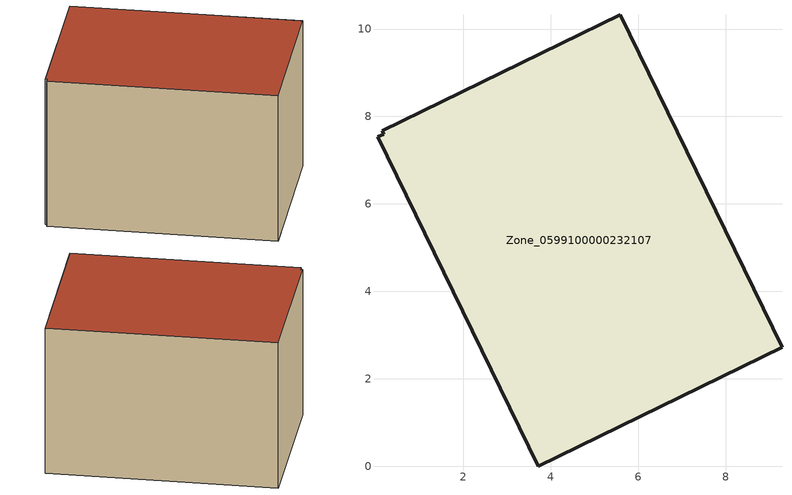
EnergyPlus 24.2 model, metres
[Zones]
Zone_0599100000232107
 floor ground (C_G): 9.29,2.72 3.71,0 0.04,7.53 0.18,7.6 0.14,7.67 5.59,10.32 z0
 wall outside (C_F): 9.29,2.72 5.59,10.32 0.14,7.67 0.18,7.6 0.04,7.53 3.71,0 9.29,2.72 z0:5.78
 roof outside (C_R): 3.71,0 9.29,2.72 5.59,10.32 0.14,7.67 0.18,7.6 0.04,7.53 z5.78
[BUILDING]
Pand.0599100000232107: North Axis=0; Terrain=City; Loads Convergence Tolerance Value=0.04; Temperature Convergence Tolerance Value=0.4; Solar Distribution=FullExterior; Maximum Number of Warmup Days=25; Minimum Number of Warmup Days=1
[Site:Location]
Rotterdam.The.Hague.AP_ZH_NLD Design_Conditions: Latitude=51.96; Longitude=4.45; Time Zone=1; Elevation=-4.5
[SITE:GROUNDTEMPERATURE:BUILDINGSURFACE]
18, 18, 18, 18, 18, 18, 18, 18, 18, 18, 18, 18
[MATERIAL] Thermal Absorptance=0.9; Solar Absorptance=0.7; Visible Absorptance=0.7
Name | Roughness | Thickness | Conductivity | Density | Specific Heat
G.TI.1946-1964 | MediumSmooth | 0.15 | 1 | 540 | 1210
F.TI.1946-1964 | Rough | 0.3 | 0.857143 | 1920 | 840
R.TI.1946-1964 | MediumRough | 0.2 | 0.277778 | 1500 | 1000
[CONSTRUCTION]
C_G: G.TI.1946-1964
C_F: F.TI.1946-1964
C_R: R.TI.1946-1964
[ZONE]
Zone_0599100000232107: Type=1; Multiplier=1; Ceiling Height=Autocalculate; Volume=Autocalculate; Floor Area=autocalculate; Part of Total Floor Area=Yes
[ZONEINFILTRATION:DESIGNFLOWRATE]
Infil_Zone_0599100000232107: Zone or ZoneList or Space or SpaceList=Zone_0599100000232107; Schedule=AlwaysOn; Design Flow Rate Calculation Method=Flow/Area; Flow Rate per Floor Area=0.003; Constant Term Coefficient=1; Temperature Term Coefficient=0; Velocity Term Coefficient=0; Velocity Squared Term Coefficient=0
[HVACTEMPLATE:ZONE:IDEALLOADSAIRSYSTEM]
Zone_0599100000232107: Maximum Heating Supply Air Temperature=50; Minimum Cooling Supply Air Temperature=13; Maximum Heating Supply Air Humidity Ratio=0.0156; Minimum Cooling Supply Air Humidity Ratio=0.0077; Heating Limit=NoLimit; Cooling Limit=NoLimit; Dehumidification Control Type=ConstantSensibleHeatRatio; Cooling Sensible Heat Ratio=0.7; Dehumidification Setpoint=60; Humidification Control Type=None; Humidification Setpoint=30; Outdoor Air Method=None; Outdoor Air Flow Rate per Person=0.00944; Outdoor Air Flow Rate per Zone Floor Area=0; Outdoor Air Flow Rate per Zone=0; Demand Controlled Ventilation Type=None; Outdoor Air Economizer Type=NoEconomizer; Heat Recovery Type=None; Sensible Heat Recovery Effectiveness=0.7; Latent Heat Recovery Effectiveness=0.65
[ZONECONTROL:THERMOSTAT]
ThermostatControl_Zone_0599100000232107: Zone or ZoneList=Zone_0599100000232107; Control Type Schedule=DualSetpointControlType; Control 1=Thermostat_Zone_0599100000232107; Temperature Difference Between Cutout And Setpoint=0
[THERMOSTATSETPOINT:DUALSETPOINT]
Thermostat_Zone_0599100000232107: Heating Setpoint Temperature Schedule=HeatingSetpoint_Zone_0599100000232107; Cooling Setpoint Temperature Schedule=CoolingSetpoint_Zone_0599100000232107
[SCHEDULE:COMPACT]
HeatingSetpoint_Zone_0599100000232107: Through: 12/31, For: AllDays, Until: 24:00, 21
CoolingSetpoint_Zone_0599100000232107: Through: 12/31, For: AllDays, Until: 24:00, 24
DualSetpointControlType: Through: 12/31, For: AllDays, Until: 24:00, 4
AlwaysOn: Through: 12/31, For: AllDays, Until: 24:00, 1
